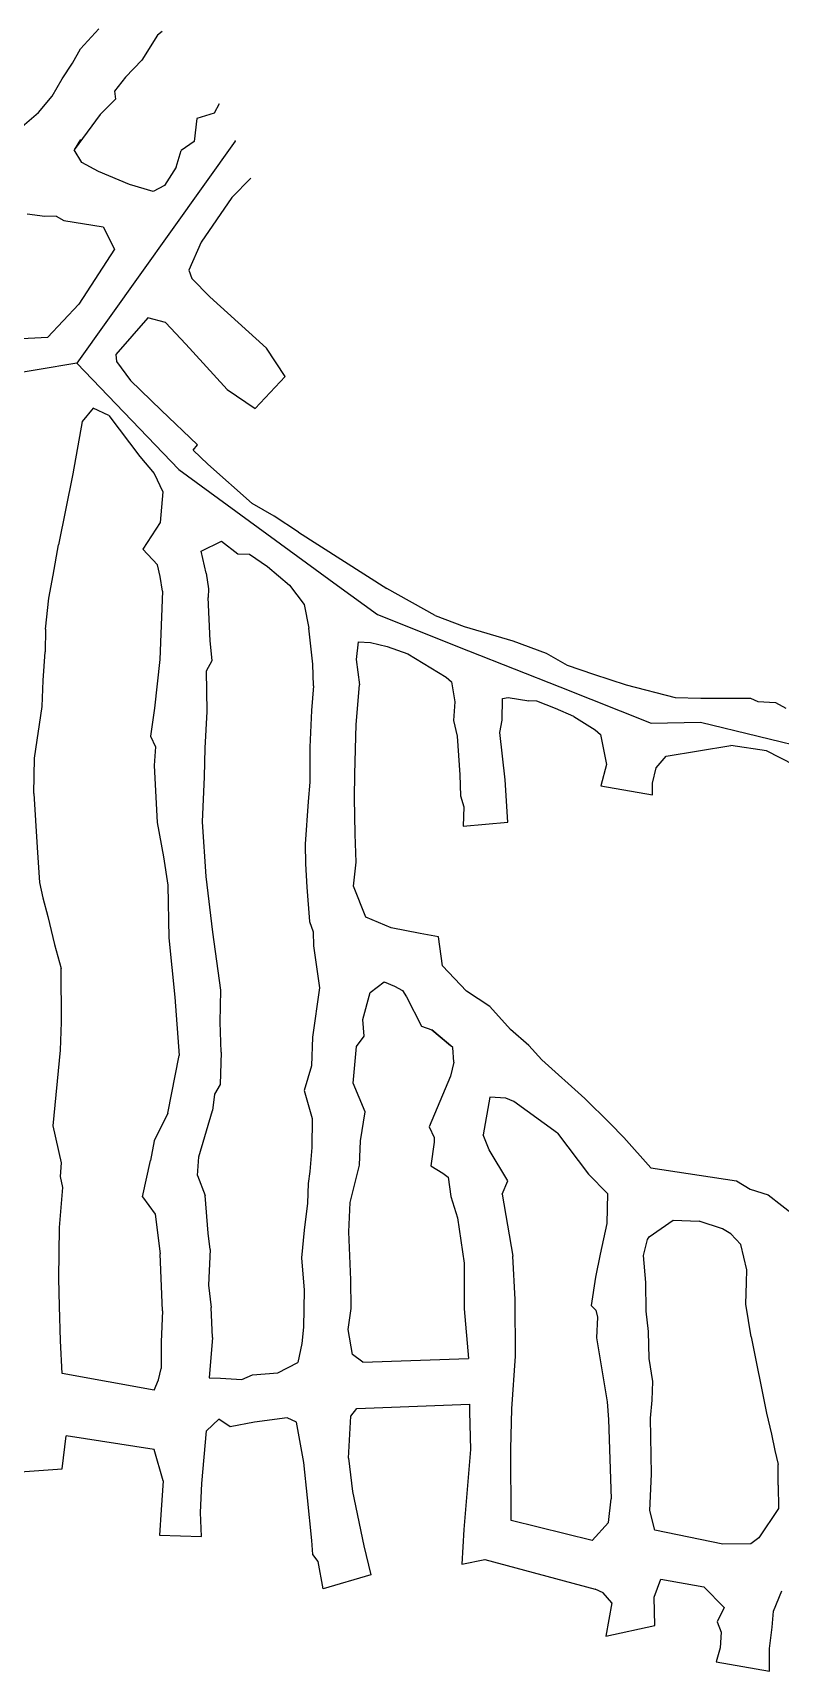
# Model space of a CAD drawing. Extents: x 539108 to 539616, y 4477583 to 4477873.
# Drawn here: x 539340 to 539416, y 4477613.7 to 4477780.4 of the extents above; entities that cross this region are included whole.
import ezdxf

# ---------------------------------------------------------------- set-up
doc = ezdxf.new("R2010")
doc.units = 0
doc.header["$MEASUREMENT"] = 0
doc.linetypes.add('DUZ', pattern=[500, 500])
for name, color, linetype in [('GEOFENCE', 80, 'DUZ'), ('INIT_COORD', 160, 'DUZ'), ('KAT_1410', 103, 'DUZ')]:
    doc.layers.add(name, color=color, linetype=linetype)

msp = doc.modelspace()

# ---------------------------------------------------------------- linework, layer by layer
at = {"layer": 'GEOFENCE', "linetype": 'Continuous'}
for p, q in [((539360.56, 4477769.39, 1414.49), (539344.48, 4477746.79, 1410.64)), ((539344.48, 4477746.79, 1410.64), (539324.75, 4477743.5, 1410.75)), ((539344.48, 4477746.79, 1410.64), (539354.85, 4477735.95, 1410.53)), ((539354.85, 4477735.95, 1410.53), (539371, 4477724.16, 1410.69)), ((539371, 4477724.16, 1410.69), (539375.04, 4477721.21, 1410.73)), ((539375.04, 4477721.21, 1410.73), (539384.33, 4477717.52, 1411.07)), ((539384.33, 4477717.52, 1411.07), (539393.62, 4477713.84, 1411.4)), ((539393.62, 4477713.84, 1411.4), (539402.91, 4477710.16, 1411.74)), ((539402.91, 4477710.16, 1411.74), (539407.91, 4477710.24, 1411.72)), ((539407.91, 4477710.24, 1411.72), (539427.34, 4477705.55, 1412.26))]:
    msp.add_line(p, q, dxfattribs=at)
at = {"layer": 'INIT_COORD', "linetype": 'Continuous'}
msp.add_point((539360.56, 4477769.39, 1414.49), dxfattribs=at)
at = {"layer": 'KAT_1410'}
for p, q in [((539346.7, 4477780.81, 1412.46), (539344.85, 4477778.76, 1412.23)), ((539352.68, 4477780.17, 1412.63), (539351.08, 4477777.63, 1412.46)), ((539353.14, 4477780.54, 1412.51), (539352.68, 4477780.17, 1412.63)), ((539344.03, 4477777.3, 1412.31), (539344.85, 4477778.76, 1412.23)), ((539349.41, 4477775.9, 1412.33), (539351.08, 4477777.63, 1412.46)), ((539341.95, 4477773.95, 1412.27), (539342.98, 4477775.71, 1412.27)), ((539342.98, 4477775.71, 1412.27), (539344.03, 4477777.3, 1412.31)), ((539349.41, 4477775.9, 1412.33), (539348.31, 4477774.46, 1412.37)), ((539348.31, 4477774.46, 1412.37), (539348.39, 4477773.66, 1412.31)), ((539340.57, 4477772.31, 1412.25), (539341.95, 4477773.95, 1412.27)), ((539348.39, 4477773.66, 1412.31), (539346.85, 4477772.1, 1412.27)), ((539358.95, 4477773.16, 1414.66), (539358.44, 4477772.23, 1414.51)), ((539338.2, 4477770.26, 1412.31), (539340.57, 4477772.31, 1412.25)), ((539346.85, 4477772.1, 1412.27), (539344.18, 4477768.48, 1412.31)), ((539356.68, 4477771.67, 1414.33), (539356.42, 4477769.35, 1414.06)), ((539358.44, 4477772.23, 1414.51), (539356.68, 4477771.67, 1414.33)), ((539344.84, 4477769.54, 1412.41), (539344.18, 4477768.48, 1412.31)), ((539356.42, 4477769.35, 1414.06), (539355.09, 4477768.43, 1414.01)), ((539344.99, 4477767.22, 1412.19), (539344.18, 4477768.48, 1412.31)), ((539354.56, 4477766.74, 1413.79), (539355.09, 4477768.43, 1414.01)), ((539346.66, 4477766.28, 1412.23), (539344.99, 4477767.22, 1412.19)), ((539349.82, 4477764.98, 1412.48), (539346.66, 4477766.28, 1412.23)), ((539354.56, 4477766.74, 1413.79), (539353.37, 4477764.86, 1412.53)), ((539352.23, 4477764.26, 1412.53), (539349.82, 4477764.98, 1412.48)), ((539353.37, 4477764.86, 1412.53), (539352.23, 4477764.26, 1412.53)), ((539362.16, 4477765.61, 1414.33), (539360.24, 4477763.63, 1413.79)), ((539360.24, 4477763.63, 1413.79), (539357.11, 4477759.09, 1413.55)), ((539341.2, 4477761.71, 1412.15), (539339.42, 4477761.96, 1412.15)), ((539342.35, 4477761.73, 1412.44), (539341.2, 4477761.71, 1412.15)), ((539342.35, 4477761.73, 1412.44), (539343.13, 4477761.29, 1412.19)), ((539343.13, 4477761.29, 1412.19), (539347.13, 4477760.67, 1412.31)), ((539347.13, 4477760.67, 1412.31), (539348.31, 4477758.4, 1412.11)), ((539357.11, 4477759.09, 1413.55), (539355.86, 4477756.26, 1412.02)), ((539348.31, 4477758.4, 1412.11), (539344.68, 4477752.78, 1411.65)), ((539355.86, 4477756.26, 1412.02), (539356.16, 4477755.4, 1411.98)), ((539358.01, 4477753.55, 1412.01), (539356.16, 4477755.4, 1411.98)), ((539344.68, 4477752.78, 1411.65), (539341.49, 4477749.38, 1411.16)), ((539363.75, 4477748.3, 1411.67), (539358.01, 4477753.55, 1412.01)), ((539351.68, 4477751.39, 1411.34), (539348.42, 4477747.67, 1410.04)), ((539353.48, 4477750.92, 1411.93), (539351.68, 4477751.39, 1411.34)), ((539355.54, 4477748.72, 1411.83), (539353.48, 4477750.92, 1411.93)), ((539341.49, 4477749.38, 1411.16), (539338.21, 4477749.23, 1410.76)), ((539348.42, 4477747.67, 1410.04), (539348.5, 4477746.95, 1410.51)), ((539355.54, 4477748.72, 1411.83), (539358.38, 4477745.64, 1411.75)), ((539365.66, 4477745.43, 1411.67), (539363.75, 4477748.3, 1411.67)), ((539348.5, 4477746.95, 1410.51), (539349.92, 4477745.01, 1410.7)), ((539358.38, 4477745.64, 1411.75), (539359.76, 4477744.1, 1411.67)), ((539349.92, 4477745.01, 1410.7), (539353.03, 4477742, 1410.73)), ((539359.76, 4477744.1, 1411.67), (539362.61, 4477742.17, 1411.67)), ((539362.61, 4477742.17, 1411.67), (539365.66, 4477745.43, 1411.67)), ((539345, 4477740.85, 1410.01), (539344.05, 4477735.51, 1409.99)), ((539346.13, 4477742.2, 1410.17), (539345, 4477740.85, 1410.01)), ((539347.71, 4477741.46, 1410.44), (539346.13, 4477742.2, 1410.17)), ((539347.71, 4477741.46, 1410.44), (539350.89, 4477737.27, 1410.58)), ((539353.03, 4477742, 1410.73), (539356.75, 4477738.49, 1410.78)), ((539356.29, 4477737.94, 1410.68), (539356.75, 4477738.49, 1410.78)), ((539357.8, 4477736.52, 1410.41), (539356.29, 4477737.94, 1410.68)), ((539350.89, 4477737.27, 1410.58), (539352.32, 4477735.54, 1410.52)), ((539362.31, 4477732.51, 1410.56), (539357.8, 4477736.52, 1410.41)), ((539344.05, 4477735.51, 1409.99), (539342.61, 4477728.29, 1410.01)), ((539352.32, 4477735.54, 1410.52), (539353.21, 4477733.68, 1410.55)), ((539353.21, 4477733.68, 1410.55), (539352.95, 4477730.56, 1410.51)), ((539364.53, 4477731.23, 1410.29), (539362.31, 4477732.51, 1410.56)), ((539367.02, 4477729.6, 1410.51), (539364.53, 4477731.23, 1410.29)), ((539352.95, 4477730.56, 1410.51), (539351.17, 4477727.87, 1410.68)), ((539367.02, 4477729.6, 1410.51), (539375.99, 4477723.85, 1410.67)), ((539342.06, 4477725.2, 1409.95), (539342.61, 4477728.29, 1410.01)), ((539352.68, 4477726.25, 1410.69), (539351.17, 4477727.87, 1410.68)), ((539357.13, 4477727.64, 1410.59), (539359.19, 4477728.67, 1410.53)), ((539357.64, 4477725.4, 1410.93), (539357.13, 4477727.64, 1410.59)), ((539359.19, 4477728.67, 1410.53), (539360.85, 4477727.38, 1410.29)), ((539360.85, 4477727.38, 1410.29), (539362.02, 4477727.36, 1410.36)), ((539362.02, 4477727.36, 1410.36), (539363.87, 4477726.1, 1410.61)), ((539352.94, 4477725.09, 1410.75), (539352.68, 4477726.25, 1410.69)), ((539363.87, 4477726.1, 1410.61), (539366.09, 4477724.18, 1410.49)), ((539341.6, 4477722.86, 1410.2), (539342.06, 4477725.2, 1409.95)), ((539353.17, 4477723.59, 1410.85), (539352.94, 4477725.09, 1410.75)), ((539357.64, 4477725.4, 1410.93), (539357.85, 4477723.82, 1410.96)), ((539366.09, 4477724.18, 1410.49), (539367.61, 4477722.23, 1410.61)), ((539341.29, 4477719.7, 1410.19), (539341.6, 4477722.86, 1410.2)), ((539353.17, 4477723.59, 1410.85), (539352.91, 4477716.64, 1411.12)), ((539357.85, 4477723.82, 1410.96), (539357.83, 4477722.95, 1410.93)), ((539358.02, 4477718.54, 1411.24), (539357.83, 4477722.95, 1410.93)), ((539380.91, 4477721.12, 1410.92), (539375.99, 4477723.85, 1410.67)), ((539367.61, 4477722.23, 1410.61), (539368.08, 4477719.8, 1410.6)), ((539380.91, 4477721.12, 1410.92), (539383.87, 4477720, 1410.88)), ((539341.29, 4477719.7, 1410.19), (539341.24, 4477717.41, 1410.47)), ((539368.48, 4477716.17, 1410.81), (539368.08, 4477719.8, 1410.6)), ((539383.87, 4477720, 1410.88), (539388.83, 4477718.54, 1410.88)), ((539341.05, 4477714.48, 1410.28), (539341.24, 4477717.41, 1410.47)), ((539358.24, 4477716.51, 1411.43), (539358.02, 4477718.54, 1411.24)), ((539373.09, 4477718.41, 1410.77), (539372.89, 4477716.62, 1410.93)), ((539373.09, 4477718.41, 1410.77), (539374.36, 4477718.37, 1410.62)), ((539374.36, 4477718.37, 1410.62), (539376.05, 4477717.94, 1410.79)), ((539376.05, 4477717.94, 1410.79), (539378.14, 4477717.21, 1410.95)), ((539388.83, 4477718.54, 1410.88), (539392.23, 4477717.27, 1411.33)), ((539352.91, 4477716.64, 1411.12), (539352.36, 4477711.69, 1411.44)), ((539357.66, 4477715.48, 1411.57), (539358.24, 4477716.51, 1411.43)), ((539368.53, 4477713.95, 1410.94), (539368.48, 4477716.17, 1410.81)), ((539372.89, 4477716.62, 1410.93), (539373.23, 4477714.04, 1411.1)), ((539378.14, 4477717.21, 1410.95), (539382.04, 4477714.83, 1411.1)), ((539392.23, 4477717.27, 1411.33), (539394.37, 4477716.05, 1411.42)), ((539394.37, 4477716.05, 1411.42), (539397.02, 4477715.12, 1411.46)), ((539340.94, 4477711.86, 1410.6), (539341.05, 4477714.48, 1410.28)), ((539357.73, 4477711.35, 1411.69), (539357.66, 4477715.48, 1411.57)), ((539372.9, 4477710.01, 1411.03), (539373.23, 4477714.04, 1411.1)), ((539382.04, 4477714.83, 1411.1), (539382.57, 4477714.35, 1411.18)), ((539382.57, 4477714.35, 1411.18), (539382.93, 4477712.32, 1411.27)), ((539397.02, 4477715.12, 1411.46), (539400.35, 4477714.06, 1411.52)), ((539400.35, 4477714.06, 1411.52), (539405.35, 4477712.75, 1411.7)), ((539368.53, 4477713.95, 1410.94), (539368.33, 4477711.43, 1411.03)), ((539382.93, 4477712.32, 1411.27), (539382.79, 4477710.41, 1411.35)), ((539387.73, 4477710.46, 1411.45), (539387.77, 4477712.66, 1411.31)), ((539387.77, 4477712.66, 1411.31), (539388.36, 4477712.75, 1411.22)), ((539388.36, 4477712.75, 1411.22), (539390.45, 4477712.43, 1411.25)), ((539391.27, 4477712.38, 1411.29), (539390.45, 4477712.43, 1411.25)), ((539393.18, 4477711.64, 1411.25), (539391.27, 4477712.38, 1411.29)), ((539405.35, 4477712.75, 1411.7), (539407.95, 4477712.68, 1411.7)), ((539407.95, 4477712.68, 1411.7), (539413.02, 4477712.68, 1411.7)), ((539413.02, 4477712.68, 1411.7), (539413.76, 4477712.35, 1411.7)), ((539413.76, 4477712.35, 1411.7), (539415.56, 4477712.26, 1411.7)), ((539340.15, 4477706.6, 1410.73), (539340.94, 4477711.86, 1410.6)), ((539352.36, 4477711.69, 1411.44), (539351.95, 4477708.81, 1411.22)), ((539357.51, 4477707.59, 1411.83), (539357.73, 4477711.35, 1411.69)), ((539368.33, 4477711.43, 1411.03), (539368.17, 4477707.71, 1411.03)), ((539395.04, 4477710.84, 1411.25), (539393.18, 4477711.64, 1411.25)), ((539395.04, 4477710.84, 1411.25), (539397.19, 4477709.46, 1411.43)), ((539415.56, 4477712.26, 1411.7), (539416.6, 4477711.66, 1412.07)), ((539372.74, 4477704.97, 1411.03), (539372.9, 4477710.01, 1411.03)), ((539382.79, 4477710.41, 1411.35), (539383.15, 4477708.83, 1411.44)), ((539387.49, 4477709.19, 1411.39), (539387.73, 4477710.46, 1411.45)), ((539388.04, 4477704.37, 1411.35), (539387.49, 4477709.19, 1411.39)), ((539397.19, 4477709.46, 1411.43), (539397.74, 4477708.98, 1411.67)), ((539397.74, 4477708.98, 1411.67), (539398.34, 4477705.95, 1411.98)), ((539351.95, 4477708.81, 1411.22), (539352.48, 4477707.74, 1411.22)), ((539352.48, 4477707.74, 1411.22), (539352.32, 4477705.83, 1411.22)), ((539357.45, 4477704.69, 1411.83), (539357.51, 4477707.59, 1411.83)), ((539368.17, 4477707.71, 1411.03), (539368.17, 4477704.14, 1411.03)), ((539383.15, 4477708.83, 1411.44), (539383.43, 4477704.88, 1411.49)), ((539404.42, 4477706.8, 1411.98), (539411.02, 4477707.89, 1411.7)), ((539414.63, 4477707.33, 1411.7), (539411.02, 4477707.89, 1411.7)), ((539417.47, 4477705.86, 1411.7), (539414.63, 4477707.33, 1411.7)), ((539340.09, 4477702.98, 1410.77), (539340.15, 4477706.6, 1410.73)), ((539352.32, 4477705.83, 1411.22), (539352.63, 4477700.03, 1411.83)), ((539398.34, 4477705.95, 1411.98), (539397.79, 4477703.76, 1411.98)), ((539403.02, 4477704.06, 1411.98), (539403.4, 4477705.61, 1411.98)), ((539403.4, 4477705.61, 1411.98), (539404.42, 4477706.8, 1411.98)), ((539357.25, 4477700.11, 1411.83), (539357.45, 4477704.69, 1411.83)), ((539368.17, 4477704.14, 1411.03), (539367.99, 4477702.19, 1411.03)), ((539372.73, 4477702.56, 1411.03), (539372.74, 4477704.97, 1411.03)), ((539383.43, 4477704.88, 1411.49), (539383.51, 4477702.76, 1411.5)), ((539388.3, 4477700.06, 1411.87), (539388.04, 4477704.37, 1411.35)), ((539403.05, 4477702.84, 1411.98), (539403.02, 4477704.06, 1411.98)), ((539340.09, 4477702.98, 1410.77), (539340.42, 4477697.5, 1411.08)), ((539372.78, 4477698.86, 1411.73), (539372.73, 4477702.56, 1411.03)), ((539383.51, 4477702.76, 1411.5), (539383.84, 4477701.62, 1411.57)), ((539397.79, 4477703.76, 1411.98), (539403.05, 4477702.84, 1411.98)), ((539367.99, 4477702.19, 1411.03), (539367.68, 4477697.84, 1411.61)), ((539383.84, 4477701.62, 1411.57), (539383.77, 4477699.67, 1411.78)), ((539352.63, 4477700.03, 1411.83), (539353.3, 4477696.54, 1411.83)), ((539357.62, 4477694.56, 1411.83), (539357.25, 4477700.11, 1411.83)), ((539383.77, 4477699.67, 1410.2), (539388.3, 4477700.06, 1411.87)), ((539340.42, 4477697.5, 1411.08), (539340.67, 4477693.95, 1411.05)), ((539367.68, 4477697.84, 1411.61), (539367.72, 4477695.84, 1411.65)), ((539372.87, 4477696.01, 1411.69), (539372.78, 4477698.86, 1411.73)), ((539353.3, 4477696.54, 1411.83), (539353.72, 4477693.65, 1411.83)), ((539367.72, 4477695.84, 1411.65), (539367.86, 4477693.46, 1411.5)), ((539372.6, 4477693.57, 1411.75), (539372.87, 4477696.01, 1411.69)), ((539340.67, 4477693.95, 1411.05), (539341.02, 4477692.36, 1411.11)), ((539358.29, 4477688.87, 1412.09), (539357.62, 4477694.56, 1411.83)), ((539341.02, 4477692.36, 1411.11), (539341.5, 4477690.48, 1411.14)), ((539353.72, 4477693.65, 1411.83), (539353.81, 4477688.29, 1412.06)), ((539367.86, 4477693.46, 1411.5), (539368.15, 4477689.98, 1411.55)), ((539373.86, 4477690.39, 1411.8), (539372.6, 4477693.57, 1411.75)), ((539341.5, 4477690.48, 1411.14), (539342.19, 4477687.61, 1411.09)), ((539368.15, 4477689.98, 1411.55), (539368.52, 4477688.93, 1411.55)), ((539376.46, 4477689.31, 1412.1), (539373.86, 4477690.39, 1411.8)), ((539379.41, 4477688.76, 1412.13), (539376.46, 4477689.31, 1412.1)), ((539342.19, 4477687.61, 1411.09), (539342.88, 4477685.19, 1411.09)), ((539353.81, 4477688.29, 1412.06), (539354.45, 4477682.26, 1412.19)), ((539359.1, 4477682.98, 1412.31), (539358.29, 4477688.87, 1412.09)), ((539368.52, 4477688.93, 1411.55), (539368.55, 4477687.49, 1411.55)), ((539368.55, 4477687.49, 1411.55), (539369.15, 4477683.22, 1411.85)), ((539381.25, 4477688.41, 1412.15), (539379.41, 4477688.76, 1412.13)), ((539381.67, 4477685.44, 1412.21), (539381.25, 4477688.41, 1412.15)), ((539342.9, 4477679.73, 1411.39), (539342.88, 4477685.19, 1411.09)), ((539381.67, 4477685.44, 1412.21), (539384.11, 4477682.87, 1412.41)), ((539359.05, 4477679.72, 1412.15), (539359.1, 4477682.98, 1412.31)), ((539369.15, 4477683.22, 1411.85), (539368.44, 4477678.18, 1411.85)), ((539373.56, 4477680, 1411.76), (539374.31, 4477682.74, 1411.8)), ((539374.31, 4477682.74, 1411.8), (539375.75, 4477683.83, 1411.8)), ((539375.75, 4477683.83, 1411.8), (539376.79, 4477683.38, 1412.15)), ((539376.79, 4477683.38, 1412.15), (539377.61, 4477682.95, 1412.16)), ((539377.61, 4477682.95, 1412.16), (539378.02, 4477682.31, 1412.24)), ((539378.02, 4477682.31, 1412.24), (539379.54, 4477679.32, 1412.36)), ((539386.47, 4477681.32, 1412.3), (539384.11, 4477682.87, 1412.41)), ((539354.45, 4477682.26, 1412.19), (539354.89, 4477676.34, 1411.99)), ((539388.59, 4477678.98, 1412.34), (539386.47, 4477681.32, 1412.3)), ((539342.8, 4477676.87, 1411.54), (539342.9, 4477679.73, 1411.39)), ((539359.15, 4477676.66, 1412.09), (539359.05, 4477679.72, 1412.15)), ((539373.69, 4477678.28, 1411.85), (539373.56, 4477680, 1411.76)), ((539379.54, 4477679.32, 1412.36), (539380.6, 4477678.95, 1412.37)), ((539380.6, 4477678.95, 1412.37), (539382.49, 4477677.33, 1412.32)), ((539382.73, 4477677.14, 1412.36), (539380.6, 4477678.95, 1412.37)), ((539390.44, 4477677.33, 1412.38), (539388.59, 4477678.98, 1412.34)), ((539368.44, 4477678.18, 1411.85), (539368.35, 4477675.27, 1412.05)), ((539372.93, 4477677.25, 1411.84), (539373.69, 4477678.28, 1411.85)), ((539391.77, 4477675.89, 1412.52), (539390.44, 4477677.33, 1412.38)), ((539342.07, 4477669.18, 1411.91), (539342.8, 4477676.87, 1411.54)), ((539353.72, 4477670.45, 1412.31), (539354.89, 4477676.34, 1411.99)), ((539359.15, 4477676.66, 1412.09), (539359.04, 4477673.38, 1412.23)), ((539372.58, 4477673.5, 1411.86), (539372.93, 4477677.25, 1411.84)), ((539382.82, 4477675.65, 1412.44), (539382.49, 4477674.23, 1412.4)), ((539382.82, 4477675.65, 1412.44), (539382.73, 4477677.14, 1412.36)), ((539396.14, 4477671.94, 1412.57), (539391.77, 4477675.89, 1412.52)), ((539368.35, 4477675.27, 1412.05), (539367.59, 4477672.77, 1412.14)), ((539382.49, 4477674.23, 1412.4), (539380.3, 4477669.06, 1412.36)), ((539358.46, 4477672.4, 1412.31), (539358.26, 4477670.74, 1412.35)), ((539359.04, 4477673.38, 1412.23), (539358.46, 4477672.4, 1412.31)), ((539367.59, 4477672.77, 1412.14), (539368.4, 4477669.93, 1412.09)), ((539373.8, 4477670.61, 1412.12), (539372.58, 4477673.5, 1411.86)), ((539356.87, 4477666.02, 1412.31), (539358.26, 4477670.74, 1412.35)), ((539373.33, 4477667.66, 1412), (539373.8, 4477670.61, 1412.12)), ((539386.48, 4477672.1, 1412.56), (539385.8, 4477668.25, 1412.3)), ((539388.1, 4477671.98, 1412.43), (539386.48, 4477672.1, 1412.56)), ((539388.94, 4477671.64, 1412.48), (539388.1, 4477671.98, 1412.43)), ((539393.37, 4477668.43, 1412.52), (539388.94, 4477671.64, 1412.48)), ((539396.14, 4477671.94, 1412.57), (539398.71, 4477669.44, 1412.56)), ((539342.92, 4477665.41, 1412.03), (539342.07, 4477669.18, 1411.91)), ((539353.72, 4477670.45, 1412.31), (539352.35, 4477667.63, 1412.31)), ((539368.4, 4477669.93, 1412.09), (539368.37, 4477666.97, 1412.01)), ((539380.3, 4477669.06, 1412.36), (539380.82, 4477667.97, 1412.39)), ((539398.71, 4477669.44, 1412.56), (539400.11, 4477668, 1412.64)), ((539352.35, 4477667.63, 1412.31), (539351.97, 4477665.66, 1412.31)), ((539373.24, 4477665.16, 1412), (539373.33, 4477667.66, 1412)), ((539380.82, 4477667.52, 1412.3), (539380.47, 4477665.09, 1412.3)), ((539380.82, 4477667.97, 1412.39), (539380.82, 4477667.52, 1412.3)), ((539386.41, 4477666.74, 1412.3), (539385.8, 4477668.25, 1412.3)), ((539393.37, 4477668.43, 1412.52), (539396.53, 4477664.26, 1412.62)), ((539400.11, 4477668, 1412.64), (539402.85, 4477664.9, 1412.8)), ((539351.16, 4477661.96, 1412.31), (539351.97, 4477665.66, 1412.31)), ((539356.75, 4477664.11, 1412.31), (539356.87, 4477666.02, 1412.31)), ((539368.37, 4477666.97, 1412.01), (539368.16, 4477664.52, 1412)), ((539388.3, 4477663.59, 1412.3), (539386.41, 4477666.74, 1412.3)), ((539342.81, 4477664.02, 1411.97), (539342.92, 4477665.41, 1412.03)), ((539343.03, 4477662.88, 1412.09), (539342.81, 4477664.02, 1411.97)), ((539356.75, 4477664.11, 1412.31), (539357.51, 4477662.08, 1412.31)), ((539368.16, 4477664.52, 1412), (539367.99, 4477663.3, 1411.87)), ((539372.29, 4477661.37, 1411.97), (539373.24, 4477665.16, 1412)), ((539380.47, 4477665.09, 1412.3), (539381.7, 4477664.35, 1412.3)), ((539381.7, 4477664.35, 1412.3), (539382.26, 4477663.95, 1412.45)), ((539382.26, 4477663.95, 1412.45), (539382.51, 4477661.99, 1412.52)), ((539396.53, 4477664.26, 1412.62), (539398.46, 4477662.29, 1412.91)), ((539402.85, 4477664.9, 1412.8), (539411.58, 4477663.57, 1412.98)), ((539342.71, 4477658.83, 1412.11), (539343.03, 4477662.88, 1412.09)), ((539367.99, 4477663.3, 1411.87), (539367.94, 4477661.3, 1411.97)), ((539387.74, 4477662.22, 1412.52), (539388.3, 4477663.59, 1412.3)), ((539398.46, 4477662.29, 1412.91), (539398.4, 4477659.22, 1413.09)), ((539411.58, 4477663.57, 1412.98), (539412.96, 4477662.71, 1412.78)), ((539412.96, 4477662.71, 1412.78), (539414.79, 4477662.15, 1412.77)), ((539351.16, 4477661.96, 1412.31), (539352.45, 4477660.17, 1412.39)), ((539357.84, 4477658.24, 1412.72), (539357.51, 4477662.08, 1412.31)), ((539367.94, 4477661.3, 1411.97), (539367.58, 4477658.56, 1412.08)), ((539372.15, 4477658.38, 1412.2), (539372.29, 4477661.37, 1411.97)), ((539382.51, 4477661.99, 1412.52), (539383.2, 4477659.8, 1412.52)), ((539387.74, 4477662.22, 1412.52), (539388.83, 4477655.92, 1412.68)), ((539414.79, 4477662.15, 1412.77), (539417.57, 4477659.98, 1412.77)), ((539352.45, 4477660.17, 1412.39), (539352.94, 4477656.13, 1412.52)), ((539383.2, 4477659.8, 1412.52), (539383.87, 4477655.2, 1412.47)), ((539398.4, 4477659.22, 1413.09), (539397.71, 4477656.12, 1413.09)), ((539402.71, 4477657.87, 1413.03), (539405.13, 4477659.56, 1412.66)), ((539405.13, 4477659.56, 1412.66), (539407.78, 4477659.48, 1412.75)), ((539410.17, 4477658.68, 1413), (539407.78, 4477659.48, 1412.75)), ((539342.62, 4477653.64, 1412.26), (539342.71, 4477658.83, 1412.11)), ((539358.04, 4477656.57, 1412.7), (539357.84, 4477658.24, 1412.72)), ((539367.58, 4477658.56, 1412.08), (539367.31, 4477655.75, 1411.95)), ((539372.34, 4477653.51, 1412.17), (539372.15, 4477658.38, 1412.2)), ((539402.12, 4477655.96, 1413.09), (539402.52, 4477657.61, 1413.09)), ((539402.52, 4477657.61, 1413.09), (539402.71, 4477657.87, 1413.03)), ((539411, 4477658.17, 1412.73), (539410.17, 4477658.68, 1413)), ((539412.03, 4477657.09, 1412.68), (539411, 4477658.17, 1412.73)), ((539353.18, 4477650.36, 1412.69), (539352.94, 4477656.13, 1412.52)), ((539358.04, 4477656.57, 1412.7), (539357.87, 4477652.94, 1412.93)), ((539367.31, 4477655.75, 1411.95), (539367.6, 4477652.46, 1412.05)), ((539389.06, 4477651.5, 1412.63), (539388.83, 4477655.92, 1412.68)), ((539397.71, 4477656.12, 1413.09), (539397.23, 4477653.77, 1413.39)), ((539402.37, 4477653.22, 1413.47), (539402.12, 4477655.96, 1413.09)), ((539412.65, 4477654.53, 1412.97), (539412.03, 4477657.09, 1412.68)), ((539383.87, 4477655.2, 1412.47), (539383.87, 4477650.56, 1412.54)), ((539412.6, 4477653.24, 1412.87), (539412.65, 4477654.53, 1412.97)), ((539342.69, 4477650.82, 1412.47), (539342.62, 4477653.64, 1412.26)), ((539357.87, 4477652.94, 1412.93), (539358.12, 4477650.67, 1412.94)), ((539367.6, 4477652.46, 1412.05), (539367.53, 4477648.68, 1412.15)), ((539372.37, 4477650.59, 1412.35), (539372.34, 4477653.51, 1412.17)), ((539397.23, 4477653.77, 1413.39), (539396.8, 4477650.89, 1413.37)), ((539402.38, 4477650.31, 1413.5), (539402.37, 4477653.22, 1413.47)), ((539412.54, 4477651.02, 1412.93), (539412.6, 4477653.24, 1412.87)), ((539342.81, 4477647.28, 1412.26), (539342.69, 4477650.82, 1412.47)), ((539358.28, 4477647.62, 1413.08), (539358.12, 4477650.67, 1412.94)), ((539389.08, 4477645.73, 1412.77), (539389.06, 4477651.5, 1412.63)), ((539396.8, 4477650.89, 1413.37), (539397.28, 4477650.4, 1413.37)), ((539413.06, 4477647.7, 1412.94), (539412.54, 4477651.02, 1412.93)), ((539353.18, 4477650.36, 1412.69), (539353.05, 4477647.2, 1412.89)), ((539372.08, 4477648.45, 1412.19), (539372.37, 4477650.59, 1412.35)), ((539383.87, 4477650.56, 1412.54), (539384.3, 4477645.5, 1412.8)), ((539397.28, 4477650.4, 1413.37), (539397.45, 4477649.71, 1413.34)), ((539397.45, 4477649.71, 1413.34), (539397.33, 4477647.61, 1413.34)), ((539402.64, 4477648.25, 1413.39), (539402.38, 4477650.31, 1413.5)), ((539342.99, 4477643.98, 1412.29), (539342.81, 4477647.28, 1412.26)), ((539358.28, 4477647.62, 1413.08), (539357.92, 4477643.54, 1413.01)), ((539367.53, 4477648.68, 1412.15), (539367.36, 4477647.01, 1412.16)), ((539372.51, 4477645.9, 1412.58), (539372.08, 4477648.45, 1412.19)), ((539397.33, 4477647.61, 1413.34), (539397.98, 4477643.74, 1413.64)), ((539402.71, 4477645.48, 1413.64), (539402.64, 4477648.25, 1413.39)), ((539413.06, 4477647.7, 1412.94), (539414.65, 4477639.94, 1413.08)), ((539353.05, 4477647.2, 1412.89), (539353.03, 4477644.48, 1412.89)), ((539367.36, 4477647.01, 1412.16), (539366.94, 4477645.08, 1412.23)), ((539373.55, 4477645.12, 1412.56), (539372.51, 4477645.9, 1412.58)), ((539388.73, 4477640.38, 1413), (539389.08, 4477645.73, 1412.77)), ((539352.33, 4477642.28, 1412.65), (539342.99, 4477643.98, 1412.29)), ((539352.77, 4477643.31, 1412.59), (539353.03, 4477644.48, 1412.89)), ((539362.35, 4477643.83, 1412.39), (539364.92, 4477644.04, 1412.39)), ((539364.92, 4477644.04, 1412.39), (539366.94, 4477645.08, 1412.23)), ((539373.55, 4477645.12, 1412.56), (539384.3, 4477645.5, 1412.8)), ((539403.08, 4477643.15, 1413.98), (539402.71, 4477645.48, 1413.64)), ((539352.33, 4477642.28, 1412.65), (539352.77, 4477643.31, 1412.59)), ((539357.92, 4477643.54, 1413.01), (539359.07, 4477643.49, 1412.39)), ((539359.07, 4477643.49, 1412.39), (539361.27, 4477643.37, 1412.39)), ((539361.27, 4477643.37, 1412.39), (539362.35, 4477643.83, 1412.39)), ((539397.98, 4477643.74, 1413.64), (539398.42, 4477641.08, 1413.87)), ((539403, 4477641.24, 1413.95), (539403.08, 4477643.15, 1413.98)), ((539372.96, 4477640.42, 1412.59), (539384.42, 4477640.83, 1412.81)), ((539384.42, 4477640.83, 1412.81), (539384.43, 4477640.08, 1412.81)), ((539398.42, 4477641.08, 1413.87), (539398.56, 4477639.28, 1413.93)), ((539402.83, 4477639.42, 1413.84), (539403, 4477641.24, 1413.95)), ((539358.92, 4477639.32, 1412.39), (539357.67, 4477638.14, 1412.83)), ((539360.05, 4477638.55, 1412.39), (539358.92, 4477639.32, 1412.39)), ((539362.55, 4477639.03, 1412.39), (539360.05, 4477638.55, 1412.39)), ((539365.86, 4477639.46, 1412.39), (539362.55, 4477639.03, 1412.39)), ((539366.8, 4477639.02, 1413.63), (539365.86, 4477639.46, 1412.39)), ((539367.56, 4477634.91, 1412.54), (539366.8, 4477639.02, 1413.63)), ((539372.12, 4477635.35, 1412.57), (539372.35, 4477639.62, 1412.63)), ((539372.35, 4477639.62, 1412.63), (539372.96, 4477640.42, 1412.59)), ((539384.43, 4477640.08, 1412.81), (539384.51, 4477636.23, 1412.53)), ((539388.62, 4477636.27, 1412.75), (539388.73, 4477640.38, 1413)), ((539398.56, 4477639.28, 1413.93), (539398.82, 4477631.22, 1414.34)), ((539402.94, 4477633.72, 1414.18), (539402.83, 4477639.42, 1413.84)), ((539414.65, 4477639.94, 1413.08), (539415.13, 4477637.8, 1413.08)), ((539342.99, 4477634.26, 1412.95), (539343.39, 4477637.61, 1412.52)), ((539352.34, 4477636.25, 1412.63), (539343.39, 4477637.61, 1412.52)), ((539357.18, 4477632.77, 1412.67), (539357.67, 4477638.14, 1412.83)), ((539415.13, 4477637.8, 1413.08), (539415.48, 4477636.13, 1413.32)), ((539353.24, 4477633.06, 1412.67), (539352.34, 4477636.25, 1412.63)), ((539384.51, 4477636.23, 1412.53), (539383.83, 4477628.09, 1412.82)), ((539388.67, 4477629, 1412.86), (539388.62, 4477636.27, 1412.75)), ((539415.48, 4477636.13, 1413.32), (539415.83, 4477634.69, 1413.33)), ((539337.74, 4477633.89, 1412.73), (539342.99, 4477634.26, 1412.95)), ((539367.95, 4477631.3, 1412.67), (539367.56, 4477634.91, 1412.54)), ((539372.12, 4477635.35, 1412.57), (539372.52, 4477631.97, 1412.67)), ((539415.81, 4477632.61, 1413.55), (539415.83, 4477634.69, 1413.33)), ((539353.24, 4477633.06, 1412.67), (539353.05, 4477630.11, 1412.67)), ((539357.04, 4477629.81, 1412.67), (539357.18, 4477632.77, 1412.67)), ((539402.78, 4477630.01, 1414.14), (539402.94, 4477633.72, 1414.18)), ((539415.81, 4477632.61, 1413.55), (539415.85, 4477630.23, 1413.73)), ((539368.37, 4477626.98, 1412.67), (539367.95, 4477631.3, 1412.67)), ((539372.52, 4477631.97, 1412.67), (539373.68, 4477626.44, 1412.67)), ((539398.55, 4477628.79, 1414.34), (539398.82, 4477631.22, 1414.34)), ((539353.05, 4477630.11, 1412.67), (539352.87, 4477627.51, 1412.67)), ((539357.15, 4477627.39, 1412.67), (539357.04, 4477629.81, 1412.67)), ((539396.9, 4477626.96, 1414.3), (539388.67, 4477629, 1412.86)), ((539403.27, 4477628.03, 1414.27), (539402.78, 4477630.01, 1414.14)), ((539415.85, 4477630.23, 1413.73), (539413.85, 4477627.23, 1413.89)), ((539352.87, 4477627.51, 1412.67), (539357.15, 4477627.39, 1412.67)), ((539383.83, 4477628.09, 1412.82), (539383.63, 4477624.55, 1412.92)), ((539396.9, 4477626.96, 1414.3), (539398.55, 4477628.79, 1414.34)), ((539410.19, 4477626.6, 1414), (539403.27, 4477628.03, 1414.27)), ((539368.48, 4477625.54, 1412.67), (539368.37, 4477626.98, 1412.67)), ((539373.68, 4477626.44, 1412.67), (539374.38, 4477623.49, 1412.67)), ((539413.05, 4477626.62, 1413.85), (539410.19, 4477626.6, 1414)), ((539413.85, 4477627.23, 1413.89), (539413.05, 4477626.62, 1413.85)), ((539369.01, 4477624.82, 1412.67), (539368.48, 4477625.54, 1412.67)), ((539369.53, 4477622.04, 1412.67), (539369.01, 4477624.82, 1412.67)), ((539383.63, 4477624.55, 1412.92), (539385.97, 4477625.04, 1412.92)), ((539385.97, 4477625.04, 1412.92), (539397.19, 4477622.01, 1414.3)), ((539374.38, 4477623.49, 1412.67), (539369.53, 4477622.04, 1412.67)), ((539403.21, 4477621.22, 1414.39), (539403.89, 4477623.04, 1414.15)), ((539403.89, 4477623.04, 1414.15), (539408.26, 4477622.25, 1414.05)), ((539410.33, 4477620.15, 1413.7), (539408.26, 4477622.25, 1414.05)), ((539398.03, 4477621.65, 1414.37), (539397.19, 4477622.01, 1414.3)), ((539398.89, 4477620.63, 1414.52), (539398.03, 4477621.65, 1414.37)), ((539398.89, 4477620.63, 1414.52), (539398.3, 4477617.23, 1414.52)), ((539403.26, 4477618.31, 1414.52), (539403.21, 4477621.22, 1414.39)), ((539415.35, 4477619.77, 1413.7), (539416.21, 4477621.86, 1413.76)), ((539410.33, 4477620.15, 1413.7), (539409.63, 4477618.69, 1413.7)), ((539415.22, 4477618.14, 1413.7), (539415.35, 4477619.77, 1413.7)), ((539398.3, 4477617.23, 1414.52), (539403.26, 4477618.31, 1414.52)), ((539409.63, 4477618.69, 1413.7), (539410.02, 4477617.66, 1413.7)), ((539410.02, 4477617.66, 1413.7), (539409.91, 4477616.04, 1413.7)), ((539414.94, 4477615.99, 1413.7), (539415.22, 4477618.14, 1413.7)), ((539409.91, 4477616.04, 1413.7), (539409.5, 4477614.64, 1413.7)), ((539414.94, 4477613.67, 1413.7), (539414.94, 4477615.99, 1413.7)), ((539409.5, 4477614.64, 1413.7), (539414.94, 4477613.67, 1413.7))]:
    msp.add_line(p, q, dxfattribs=at)

doc.saveas('drawing.dxf')
